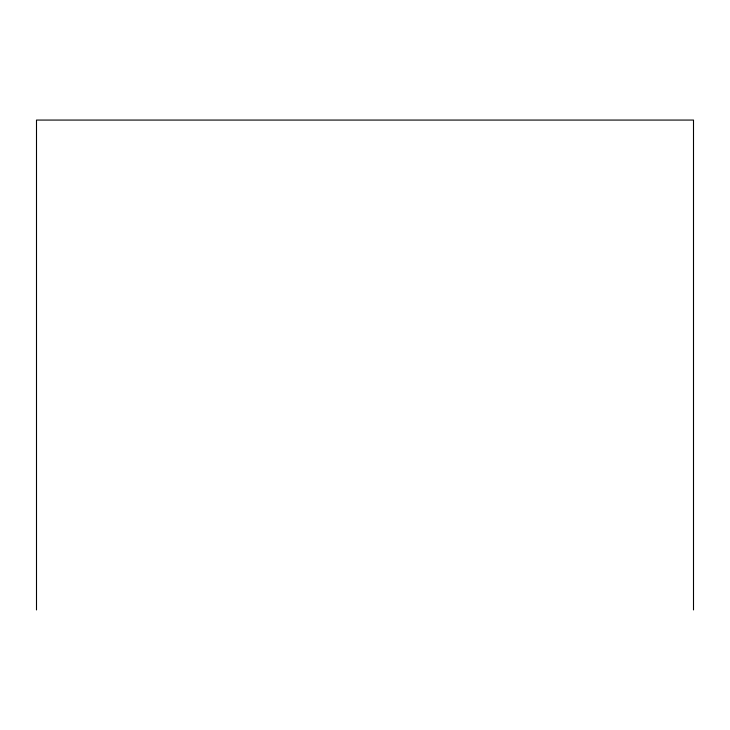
<?xml version="1.0" encoding="UTF-8"?>
<svg xmlns="http://www.w3.org/2000/svg" width="730" height="730" viewBox="0 0 730 730"><rect width="100%" height="100%" fill="white"/><g stroke="black" fill="none" stroke-linecap="round" stroke-linejoin="round"><path stroke-width="1.09" d="M693.5 609.933L693.5 120.067L36.5 120.067L36.5 609.933"/></g></svg>
